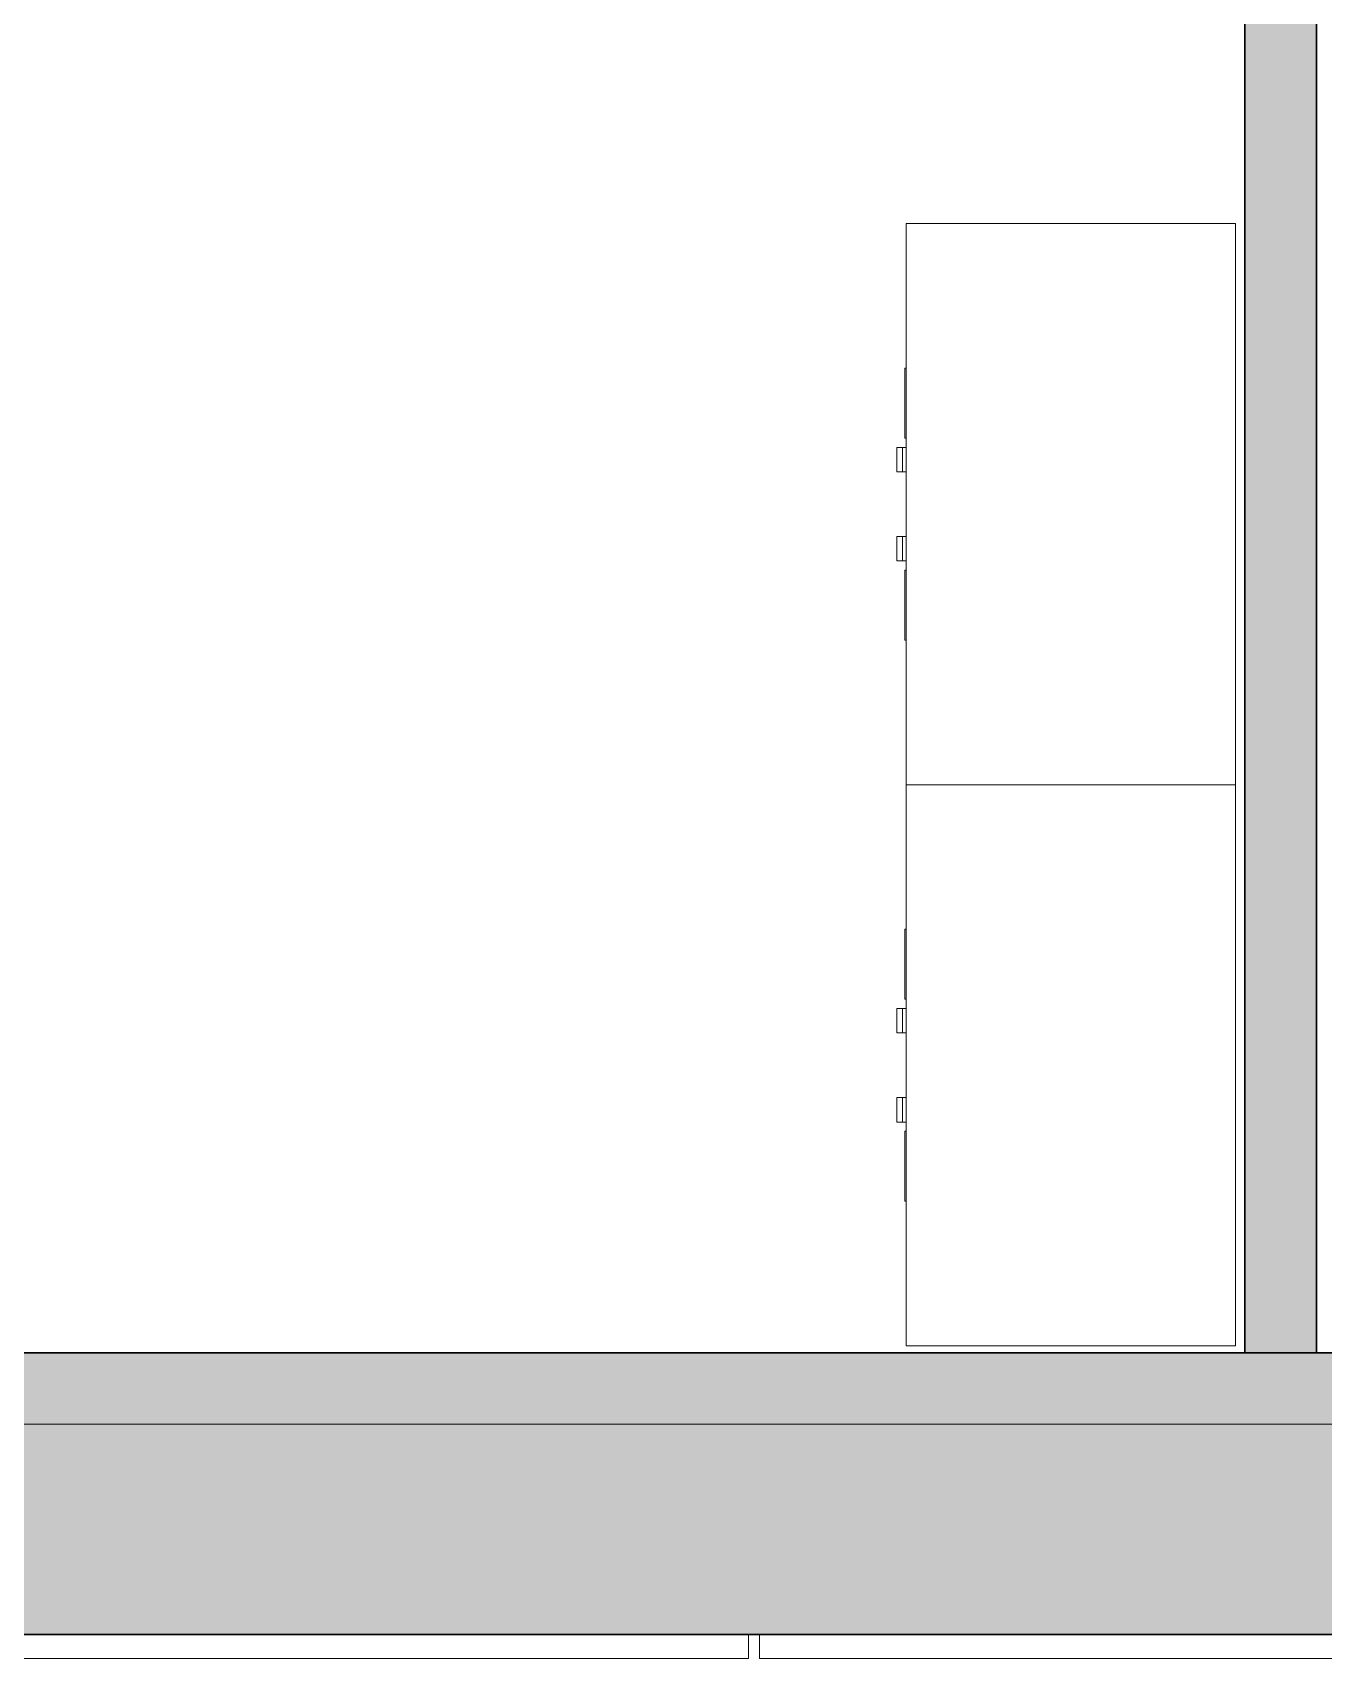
# Model space of a CAD drawing. Header units: millimetres. Extents: x 79795 to 317870, y -36033 to 97293.
# Drawn here: x 204772 to 206613, y 8933 to 11252 of the extents above; entities that cross this region are included whole.
import ezdxf

# ---------------------------------------------------------------- set-up
doc = ezdxf.new("R2010")
doc.units = ezdxf.units.MM
doc.header["$MEASUREMENT"] = 0
for name, color, linetype, lineweight in [('CSM-STL-XX-ZZ-M3-A-XXXX-00001_detached _19_04_21__rvt-1-Level 4$0$A-GLAZ-CURT', 7, 'CONTINUOUS', 9), ('CSM-STL-XX-ZZ-M3-A-XXXX-00001_detached _19_04_21__rvt-1-Level 4$0$A-WALL', 7, 'CONTINUOUS', 9), ('CSM-STL-XX-ZZ-M3-A-XXXX-00001_detached _19_04_21__rvt-1-Level 4$0$A-WALL-PATT', 7, 'CONTINUOUS', 9), ('CSM-STL-XX-ZZ-M3-A-XXXX-00001_detached _19_04_21__rvt-1-Level 4$0$I-WALL', 7, 'CONTINUOUS', 9), ('I-FURN', 8, 'CONTINUOUS', 9)]:
    doc.layers.add(name, color=color, linetype=linetype, lineweight=lineweight)

msp = doc.modelspace()

# ---------------------------------------------------------------- hatches: boundary and pattern name
at = {"layer": 'CSM-STL-XX-ZZ-M3-A-XXXX-00001_detached _19_04_21__rvt-1-Level 4$0$A-WALL-PATT'}
msp.add_hatch(color=256, dxfattribs=at).paths.add_polyline_path([(206500.8, 9369.3), (206602.8, 9369.3), (206602.8, 13505.3), (206500.8, 13505.3), (206500.8, 9698)], flags=0)
h = msp.add_hatch(color=256, dxfattribs=at)
h.paths.add_polyline_path([(207023.3, 9267.3), (207033.8, 9267.3), (207033.8, 9369.3), (202692.8, 9369.3), (202692.8, 9267.3), (206425.3, 9267.3)], flags=0)
h.paths.add_polyline_path([(199908.8, 9267.3), (199908.8, 9369.3), (197597.1, 9369.3), (197597.1, 9267.3), (198651.6, 9267.3)], flags=0)
h = msp.add_hatch(color=256, dxfattribs=at)
h.paths.add_polyline_path([(230840.8, 8967.3), (230840.8, 9267.3), (230067.8, 9267.3), (230067.8, 8967.3), (230344.3, 8967.3)], flags=0)
h.paths.add_polyline_path([(225783.8, 8967.3), (225783.8, 9267.3), (224992.8, 9267.3), (224992.8, 8967.3), (225560.5, 8967.3)], flags=0)
h.paths.add_polyline_path([(223358.8, 8967.3), (223358.8, 9267.3), (222292.8, 9267.3), (222292.8, 8967.3), (222570.7, 8967.3)], flags=0)
h.paths.add_polyline_path([(212405, 8967.3), (212558.8, 8967.3), (212558.8, 9267.3), (211317.8, 9267.3), (211317.8, 8967.3), (211807.1, 8967.3)], flags=0)
h.paths.add_polyline_path([(206425.3, 8967.3), (207033.8, 8967.3), (207033.8, 9267.3), (202692.8, 9267.3), (202692.8, 8967.3), (205827.3, 8967.3)], flags=0)
h.paths.add_polyline_path([(198651.6, 8967.3), (199908.8, 8967.3), (199908.8, 9267.3), (197042.8, 9267.3), (197042.8, 8967.3)], flags=0)
h.paths.add_polyline_path([(190558.8, 8967.3), (190558.8, 9267.3), (187692.8, 9267.3), (187692.8, 8967.3), (189084, 8967.3)], flags=0)
h.paths.add_polyline_path([(184300.1, 8967.3), (184908.8, 8967.3), (184908.8, 9267.3), (180667.8, 9267.3), (180667.8, 8967.3), (183702.2, 8967.3)], flags=0)
h.paths.add_polyline_path([(170933.8, 8967.3), (170933.8, 9267.3), (169867.8, 9267.3), (169867.8, 8967.3), (170546.7, 8967.3)], flags=0)
h.paths.add_polyline_path([(167556.8, 8967.3), (168233.8, 8967.3), (168233.8, 9267.3), (167067.8, 9267.3), (167067.8, 8967.3)], flags=0)
h.paths.add_polyline_path([(156460.8, 8967.3), (156526.8, 8967.3), (156526.8, 9267.3), (156460.8, 9267.3)], flags=0)

# ---------------------------------------------------------------- linework, layer by layer
at = {"layer": 'CSM-STL-XX-ZZ-M3-A-XXXX-00001_detached _19_04_21__rvt-1-Level 4$0$A-GLAZ-CURT', "lineweight": 20}
for p, q in [((205792.8, 8967.3), (202808.8, 8967.3)), ((205792.8, 8933.3), (205792.8, 8967.3)), ((206917.8, 8967.3), (205808.8, 8967.3)), ((205808.8, 8967.3), (205808.8, 8933.3)), ((202808.8, 8933.3), (205792.8, 8933.3)), ((205808.8, 8933.3), (206917.8, 8933.3))]:
    msp.add_line(p, q, dxfattribs=at)
at = {"layer": 'CSM-STL-XX-ZZ-M3-A-XXXX-00001_detached _19_04_21__rvt-1-Level 4$0$A-WALL'}
msp.add_line((207033.8, 9267.3), (202692.8, 9267.3), dxfattribs=at)
at = {"layer": 'CSM-STL-XX-ZZ-M3-A-XXXX-00001_detached _19_04_21__rvt-1-Level 4$0$A-WALL', "lineweight": 30}
msp.add_line((202692.8, 8967.3), (207033.8, 8967.3), dxfattribs=at)
at = {"layer": 'CSM-STL-XX-ZZ-M3-A-XXXX-00001_detached _19_04_21__rvt-1-Level 4$0$I-WALL', "lineweight": 30}
for p, q in [((206500.8, 13505.3), (206500.8, 9369.3)), ((206602.8, 9369.3), (206602.8, 13505.3)), ((207033.8, 9369.3), (202692.8, 9369.3)), ((206500.8, 9369.3), (206602.8, 9369.3))]:
    msp.add_line(p, q, dxfattribs=at)
at = {"layer": 'CSM-STL-XX-ZZ-M3-A-XXXX-00001_detached _19_04_21__rvt-1-Level 4$0$I-WALL'}
msp.add_line((202692.8, 9267.3), (207033.8, 9267.3), dxfattribs=at)
at = {"layer": 'I-FURN'}
for p, q in [((206017.6, 10179.3), (206017.6, 10979.3)), ((206487.6, 10979.3), (206017.6, 10979.3)), ((206487.6, 10179.3), (206487.6, 10979.3)), ((206017.6, 10773.3), (206016.1, 10773.3)), ((206016.1, 10765.3), (206016.1, 10773.3)), ((206016.1, 10773.3), (206016.1, 10769.3)), ((206017.6, 10773.3), (206016.1, 10773.3)), ((206016.1, 10769.3), (206016.1, 10773.3)), ((206016.1, 10773.3), (206016.1, 10769.3)), ((206017.6, 10773.3), (206016.1, 10773.3)), ((206016.1, 10769.3), (206016.1, 10773.3)), ((206016.1, 10773.3), (206016.1, 10769.3)), ((206016.1, 10681.3), (206016.1, 10765.3)), ((206016.1, 10673.3), (206016.1, 10681.3)), ((206016.1, 10677.3), (206016.1, 10673.3)), ((206016.1, 10677.3), (206016.1, 10673.3)), ((206016.1, 10673.3), (206016.1, 10677.3)), ((206016.1, 10677.3), (206016.1, 10673.3)), ((206016.1, 10673.3), (206016.1, 10677.3)), ((206016.1, 10673.3), (206017.6, 10673.3)), ((206016.1, 10673.3), (206017.6, 10673.3)), ((206016.1, 10673.3), (206017.6, 10673.3)), ((206004.6, 10660.3), (206004.6, 10625.3)), ((206004.6, 10660.3), (206004.6, 10625.3)), ((206004.7, 10660.3), (206005.1, 10660.3)), ((206005.1, 10660.3), (206012.6, 10660.3)), ((206017.6, 10660.3), (206012.6, 10660.3)), ((206012.6, 10625.3), (206012.6, 10660.3)), ((206017.6, 10660.3), (206012.6, 10660.3)), ((206017.6, 10660.3), (206016.1, 10660.3)), ((206016.1, 10659.9), (206016.1, 10660.3)), ((206016.1, 10660.3), (206016.1, 10659.9)), ((206005.1, 10625.3), (206004.7, 10625.3)), ((206012.6, 10625.3), (206005.1, 10625.3)), ((206012.6, 10625.3), (206017.6, 10625.3)), ((206012.6, 10625.3), (206017.6, 10625.3)), ((206004.6, 10533.3), (206004.6, 10498.3)), ((206004.6, 10533.3), (206004.6, 10498.3)), ((206004.7, 10533.3), (206005.1, 10533.3)), ((206005.1, 10533.3), (206012.6, 10533.3)), ((206017.6, 10533.3), (206012.6, 10533.3)), ((206012.6, 10498.3), (206012.6, 10533.3)), ((206017.6, 10533.3), (206012.6, 10533.3)), ((206005.1, 10498.3), (206004.7, 10498.3)), ((206012.6, 10498.3), (206005.1, 10498.3)), ((206012.6, 10498.3), (206017.6, 10498.3)), ((206012.6, 10498.3), (206017.6, 10498.3)), ((206016.1, 10498.7), (206016.1, 10498.3)), ((206016.1, 10498.3), (206016.1, 10498.7)), ((206016.1, 10498.3), (206017.6, 10498.3)), ((206017.6, 10485.3), (206016.1, 10485.3)), ((206016.1, 10477.3), (206016.1, 10485.3)), ((206016.1, 10485.3), (206016.1, 10481.3)), ((206017.6, 10485.3), (206016.1, 10485.3)), ((206016.1, 10481.3), (206016.1, 10485.3)), ((206016.1, 10485.3), (206016.1, 10481.3)), ((206017.6, 10485.3), (206016.1, 10485.3)), ((206016.1, 10481.3), (206016.1, 10485.3)), ((206016.1, 10485.3), (206016.1, 10481.3)), ((206016.1, 10393.3), (206016.1, 10477.3)), ((206016.1, 10385.3), (206016.1, 10393.3)), ((206016.1, 10389.3), (206016.1, 10385.3)), ((206016.1, 10389.3), (206016.1, 10385.3)), ((206016.1, 10385.3), (206016.1, 10389.3)), ((206016.1, 10389.3), (206016.1, 10385.3)), ((206016.1, 10385.3), (206016.1, 10389.3)), ((206016.1, 10385.3), (206017.6, 10385.3)), ((206016.1, 10385.3), (206017.6, 10385.3)), ((206016.1, 10385.3), (206017.6, 10385.3)), ((206017.6, 9379.3), (206017.6, 10179.3)), ((206487.6, 10179.3), (206017.6, 10179.3)), ((206487.6, 10179.3), (206017.6, 10179.3)), ((206487.6, 9379.3), (206487.6, 10179.3)), ((206017.6, 9973.3), (206016.1, 9973.3)), ((206016.1, 9965.3), (206016.1, 9973.3)), ((206016.1, 9973.3), (206016.1, 9969.3)), ((206017.6, 9973.3), (206016.1, 9973.3)), ((206016.1, 9969.3), (206016.1, 9973.3)), ((206016.1, 9973.3), (206016.1, 9969.3)), ((206017.6, 9973.3), (206016.1, 9973.3)), ((206016.1, 9969.3), (206016.1, 9973.3)), ((206016.1, 9973.3), (206016.1, 9969.3)), ((206016.1, 9881.3), (206016.1, 9965.3)), ((206016.1, 9873.3), (206016.1, 9881.3)), ((206016.1, 9877.3), (206016.1, 9873.3)), ((206016.1, 9877.3), (206016.1, 9873.3)), ((206016.1, 9873.3), (206016.1, 9877.3)), ((206016.1, 9877.3), (206016.1, 9873.3)), ((206016.1, 9873.3), (206016.1, 9877.3)), ((206004.6, 9860.3), (206004.6, 9825.3)), ((206004.6, 9860.3), (206004.6, 9825.3)), ((206004.7, 9860.3), (206005.1, 9860.3)), ((206005.1, 9860.3), (206012.6, 9860.3)), ((206017.6, 9860.3), (206012.6, 9860.3)), ((206012.6, 9825.3), (206012.6, 9860.3)), ((206017.6, 9860.3), (206012.6, 9860.3)), ((206016.1, 9873.3), (206017.6, 9873.3)), ((206016.1, 9873.3), (206017.6, 9873.3)), ((206016.1, 9873.3), (206017.6, 9873.3)), ((206017.6, 9860.3), (206016.1, 9860.3)), ((206016.1, 9859.9), (206016.1, 9860.3)), ((206016.1, 9860.3), (206016.1, 9859.9)), ((206005.1, 9825.3), (206004.7, 9825.3)), ((206012.6, 9825.3), (206005.1, 9825.3)), ((206012.6, 9825.3), (206017.6, 9825.3)), ((206012.6, 9825.3), (206017.6, 9825.3)), ((206004.6, 9733.3), (206004.6, 9698.3)), ((206004.6, 9733.3), (206004.6, 9698.3)), ((206004.7, 9733.3), (206005.1, 9733.3)), ((206005.1, 9733.3), (206012.6, 9733.3)), ((206017.6, 9733.3), (206012.6, 9733.3)), ((206012.6, 9698.3), (206012.6, 9733.3)), ((206017.6, 9733.3), (206012.6, 9733.3)), ((206005.1, 9698.3), (206004.7, 9698.3)), ((206012.6, 9698.3), (206005.1, 9698.3)), ((206012.6, 9698.3), (206017.6, 9698.3)), ((206012.6, 9698.3), (206017.6, 9698.3)), ((206016.1, 9698.7), (206016.1, 9698.3)), ((206016.1, 9698.3), (206016.1, 9698.7)), ((206016.1, 9698.3), (206017.6, 9698.3)), ((206017.6, 9685.3), (206016.1, 9685.3)), ((206016.1, 9677.3), (206016.1, 9685.3)), ((206016.1, 9685.3), (206016.1, 9681.3)), ((206017.6, 9685.3), (206016.1, 9685.3)), ((206016.1, 9681.3), (206016.1, 9685.3)), ((206016.1, 9685.3), (206016.1, 9681.3)), ((206017.6, 9685.3), (206016.1, 9685.3)), ((206016.1, 9681.3), (206016.1, 9685.3)), ((206016.1, 9685.3), (206016.1, 9681.3)), ((206016.1, 9593.3), (206016.1, 9677.3)), ((206016.1, 9585.3), (206016.1, 9593.3)), ((206016.1, 9589.3), (206016.1, 9585.3)), ((206016.1, 9589.3), (206016.1, 9585.3)), ((206016.1, 9585.3), (206016.1, 9589.3)), ((206016.1, 9589.3), (206016.1, 9585.3)), ((206016.1, 9585.3), (206016.1, 9589.3)), ((206016.1, 9585.3), (206017.6, 9585.3)), ((206016.1, 9585.3), (206017.6, 9585.3)), ((206016.1, 9585.3), (206017.6, 9585.3)), ((206487.6, 9379.3), (206017.6, 9379.3))]:
    msp.add_line(p, q, dxfattribs=at)

doc.saveas('drawing.dxf')
